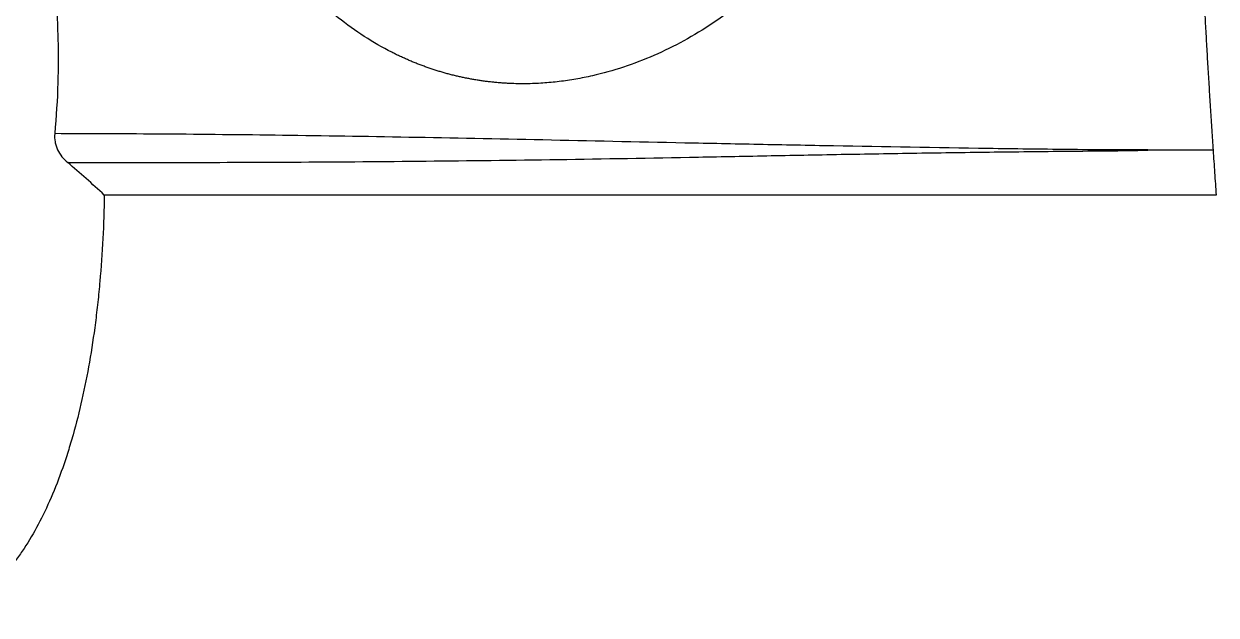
# Model space of a CAD drawing. Header units: inches. Extents: x -1 to 81, y -22 to 129.
# Drawn here: x 10.25 to 16.9, y 13.2 to 16.5 of the extents above; entities that cross this region are included whole.
import ezdxf

# ---------------------------------------------------------------- set-up
doc = ezdxf.new("R2010")
doc.units = ezdxf.units.IN
doc.header["$MEASUREMENT"] = 0
doc.layers.add('1', color=4, linetype='Continuous')

# ---------------------------------------------------------------- blocks, each defined once
blk = doc.blocks.new('2026 PACE')
at = {"layer": '1', "color": 3, "linetype": 'Continuous', "lineweight": 25}
blk.add_line((17.0162, 15.791), (17.0161, 15.7932), dxfattribs=at)
for points, knots in [([(17.3382, 23.291), (17.3361, 23.2532), (17.3319, 23.1776), (17.326, 23.0643), (17.3202, 22.9509), (17.3147, 22.8374), (17.3093, 22.724), (17.3042, 22.6105), (17.2992, 22.4969), (17.2945, 22.3834), (17.29, 22.2698), (17.2857, 22.1562), (17.2816, 22.0426), (17.2778, 21.9289), (17.2741, 21.8152), (17.2706, 21.7015), (17.2674, 21.5878), (17.2644, 21.4741), (17.2615, 21.3603), (17.2589, 21.2466), (17.2565, 21.1328), (17.2543, 21.019), (17.2523, 20.9052), (17.2505, 20.7914), (17.249, 20.6775), (17.2476, 20.5637), (17.2465, 20.4498), (17.2455, 20.336), (17.2448, 20.2221), (17.2443, 20.1083), (17.244, 19.9944), (17.2439, 19.8805), (17.244, 19.7667), (17.2443, 19.6528), (17.2449, 19.539), (17.2456, 19.4251), (17.2465, 19.3113), (17.2477, 19.1974), (17.2491, 19.0836), (17.2507, 18.9697), (17.2525, 18.8559), (17.2545, 18.7421), (17.2567, 18.6283), (17.2591, 18.5145), (17.2617, 18.4008), (17.2646, 18.287), (17.2676, 18.1733), (17.2709, 18.0596), (17.2743, 17.9459), (17.278, 17.8322), (17.2819, 17.7185), (17.286, 17.6049), (17.2903, 17.4913), (17.2948, 17.3777), (17.2996, 17.2642), (17.3045, 17.1506), (17.3097, 17.0371), (17.315, 16.9237), (17.3206, 16.8102), (17.3264, 16.6968), (17.3324, 16.5835), (17.3386, 16.4701), (17.345, 16.3568), (17.3516, 16.2436), (17.3585, 16.1304), (17.3655, 16.0172), (17.3728, 15.904), (17.3778, 15.8287), (17.3803, 15.791)], [0, 0, 0, 0, 0.015152, 0.030303, 0.045454, 0.060606, 0.075757, 0.090908, 0.10606, 0.121211, 0.136362, 0.151514, 0.166665, 0.181816, 0.196968, 0.212119, 0.227271, 0.242422, 0.257574, 0.272725, 0.287877, 0.303028, 0.31818, 0.333331, 0.348483, 0.363634, 0.378786, 0.393938, 0.409089, 0.424241, 0.439392, 0.454544, 0.469696, 0.484847, 0.499999, 0.515151, 0.530302, 0.545454, 0.560605, 0.575757, 0.590909, 0.60606, 0.621212, 0.636364, 0.651515, 0.666667, 0.681819, 0.69697, 0.712122, 0.727273, 0.742425, 0.757577, 0.772728, 0.78788, 0.803031, 0.818183, 0.833334, 0.848486, 0.863637, 0.878789, 0.89394, 0.909092, 0.924243, 0.939395, 0.954546, 0.969697, 0.984849, 1, 1, 1, 1]), ([(13.4564, 16.1637), (13.4485, 16.1641), (13.4327, 16.1649), (13.4091, 16.1665), (13.3855, 16.1685), (13.3619, 16.1708), (13.3384, 16.1734), (13.315, 16.1764), (13.2917, 16.1797), (13.2684, 16.1833), (13.2452, 16.1873), (13.2221, 16.1917), (13.1991, 16.1963), (13.1762, 16.2013), (13.1534, 16.2067), (13.1306, 16.2123), (13.108, 16.2184), (13.0854, 16.2247), (13.0629, 16.2314), (13.0405, 16.2384), (13.0181, 16.2457), (12.9958, 16.2534), (12.9736, 16.2615), (12.9515, 16.2698), (12.9294, 16.2785), (12.9074, 16.2875), (12.8855, 16.2969), (12.8637, 16.3067), (12.8419, 16.3167), (12.8202, 16.3271), (12.7536, 16.3603), (12.6446, 16.4231), (12.4985, 16.5281), (12.3601, 16.6494), (12.2148, 16.8018), (12.0666, 16.9915), (11.9209, 17.2226), (11.7924, 17.4764), (11.681, 17.75), (11.587, 18.0403), (11.5214, 18.3039), (11.4763, 18.5329), (11.446, 18.7243), (11.4222, 18.9188), (11.4048, 19.1147), (11.3966, 19.265), (11.3931, 19.3689), (11.3917, 19.4265), (11.3909, 19.4842), (11.3908, 19.5227), (11.3908, 19.5419)], [0, 0, 0, 0, 0.006626, 0.01325, 0.019872, 0.026491, 0.033106, 0.039716, 0.04632, 0.052918, 0.059508, 0.066091, 0.072666, 0.079234, 0.085797, 0.092355, 0.098912, 0.105467, 0.112022, 0.118579, 0.125139, 0.131704, 0.138273, 0.144847, 0.151427, 0.158012, 0.164602, 0.171198, 0.1778, 0.184407, 0.191021, 0.239049, 0.28684, 0.334372, 0.381989, 0.445943, 0.509674, 0.573053, 0.636872, 0.700758, 0.764206, 0.802299, 0.840598, 0.879054, 0.917321, 0.955378, 0.966525, 0.977675, 0.988832, 1, 1, 1, 1]), ([(15.9483, 19.5419), (15.9484, 19.5299), (15.9488, 19.5057), (15.949, 19.4694), (15.9489, 19.4332), (15.9486, 19.3969), (15.9479, 19.3607), (15.947, 19.3245), (15.9457, 19.2883), (15.9442, 19.2522), (15.9424, 19.2162), (15.9403, 19.1802), (15.938, 19.1442), (15.9353, 19.1084), (15.9324, 19.0726), (15.9292, 19.0369), (15.9257, 19.0013), (15.922, 18.9658), (15.918, 18.9304), (15.9137, 18.895), (15.9091, 18.8598), (15.9043, 18.8246), (15.8992, 18.7895), (15.8938, 18.7545), (15.8771, 18.6511), (15.844, 18.4806), (15.7848, 18.248), (15.7132, 18.0228), (15.6014, 17.7343), (15.4323, 17.397), (15.2143, 17.0786), (14.9996, 16.8353), (14.8015, 16.6523), (14.6093, 16.5089), (14.4283, 16.3996), (14.2614, 16.3176), (14.091, 16.2522), (13.9604, 16.2157), (13.8717, 16.1966), (13.8255, 16.1879), (13.7793, 16.1804), (13.7331, 16.1742), (13.6869, 16.1692), (13.6407, 16.1655), (13.5945, 16.1631), (13.5484, 16.1619), (13.5023, 16.162), (13.4717, 16.1631), (13.4564, 16.1637)], [0, 0, 0, 0, 0.006658, 0.013317, 0.019978, 0.026638, 0.033296, 0.039952, 0.046605, 0.053254, 0.0599, 0.06654, 0.073175, 0.079805, 0.086428, 0.093044, 0.099653, 0.106257, 0.112856, 0.119452, 0.126046, 0.13264, 0.139235, 0.145832, 0.152434, 0.197774, 0.243387, 0.288863, 0.334, 0.424711, 0.515532, 0.575757, 0.636405, 0.697075, 0.742242, 0.787451, 0.832935, 0.878562, 0.890704, 0.902832, 0.914953, 0.927075, 0.939205, 0.951348, 0.963503, 0.975666, 0.987833, 1, 1, 1, 1]), ([(8.5865, 15.9146), (8.5809, 16.009), (8.5772, 16.1039), (8.5733, 16.2945), (8.5732, 16.3903), (8.5759, 16.5346), (8.5773, 16.5828), (8.581, 16.6782), (8.5833, 16.7256), (8.5916, 16.8665), (8.5989, 16.9591), (8.6173, 17.1415), (8.6283, 17.2312), (8.6445, 17.3416), (8.6479, 17.3636), (8.6548, 17.4071), (8.6584, 17.4287), (8.6694, 17.4927), (8.6772, 17.5347), (8.7018, 17.6582), (8.7199, 17.7376), (8.7496, 17.8521), (8.7599, 17.8895), (8.7815, 17.9629), (8.7927, 17.9989), (8.8277, 18.1041), (8.8524, 18.17), (8.9047, 18.2937), (8.9323, 18.3515), (8.9759, 18.4321), (8.9908, 18.458), (9.0214, 18.5078), (9.0371, 18.5317), (9.0851, 18.6001), (9.1182, 18.6409), (9.1865, 18.7133), (9.2217, 18.7449), (9.2943, 18.7991), (9.3318, 18.8218), (9.3897, 18.8488), (9.4092, 18.8566), (9.4484, 18.8698), (9.4682, 18.8752), (9.5278, 18.8879), (9.5682, 18.8917), (9.6501, 18.89), (9.6916, 18.8845), (9.7548, 18.8691), (9.7761, 18.8627), (9.8186, 18.8477), (9.8398, 18.8391), (9.9033, 18.8098), (9.9456, 18.7857), (10.0297, 18.7287), (10.0717, 18.6957), (10.1342, 18.6394), (10.155, 18.6194), (10.1965, 18.5772), (10.2172, 18.5549), (10.2784, 18.485), (10.3182, 18.4345), (10.3956, 18.3256), (10.4332, 18.2673), (10.506, 18.1426), (10.5412, 18.0763), (10.5835, 17.988), (10.5919, 17.9701), (10.6084, 17.9339), (10.6165, 17.9157), (10.6404, 17.8604), (10.6559, 17.8228), (10.7006, 17.7079), (10.7283, 17.6285), (10.7792, 17.464), (10.8025, 17.3789), (10.8285, 17.2688), (10.8336, 17.2466), (10.8434, 17.2018), (10.8482, 17.1793), (10.8618, 17.1114), (10.8702, 17.0659), (10.8931, 16.9286), (10.9055, 16.8359), (10.9245, 16.6484), (10.931, 16.5535), (10.9362, 16.4095), (10.9372, 16.361), (10.9375, 16.2646), (10.9369, 16.2165), (10.9327, 16.073), (10.9268, 15.9779), (10.918, 15.8836)], [0, 0, 0, 0, 0.03125, 0.03125, 0.0625, 0.0625, 0.078125, 0.078125, 0.09375, 0.09375, 0.125, 0.125, 0.15625, 0.15625, 0.164062, 0.164062, 0.171875, 0.171875, 0.1875, 0.1875, 0.21875, 0.21875, 0.234375, 0.234375, 0.25, 0.25, 0.28125, 0.28125, 0.3125, 0.3125, 0.328125, 0.328125, 0.34375, 0.34375, 0.375, 0.375, 0.40625, 0.40625, 0.4375, 0.4375, 0.453125, 0.453125, 0.46875, 0.46875, 0.5, 0.5, 0.53125, 0.53125, 0.546875, 0.546875, 0.5625, 0.5625, 0.59375, 0.59375, 0.625, 0.625, 0.640625, 0.640625, 0.65625, 0.65625, 0.6875, 0.6875, 0.71875, 0.71875, 0.75, 0.75, 0.757812, 0.757812, 0.765625, 0.765625, 0.78125, 0.78125, 0.8125, 0.8125, 0.84375, 0.84375, 0.851562, 0.851562, 0.859375, 0.859375, 0.875, 0.875, 0.90625, 0.90625, 0.9375, 0.9375, 0.953125, 0.953125, 0.96875, 0.96875, 1, 1, 1, 1]), ([(10.918, 15.8836), (10.9165, 15.8683), (10.9171, 15.8531), (10.9212, 15.8304), (10.9231, 15.8228), (10.9279, 15.8082), (10.9307, 15.801), (10.9406, 15.7802), (10.9491, 15.767), (10.9682, 15.7431), (10.9789, 15.7323), (10.9905, 15.7223)], [0, 0, 0, 0, 0.25, 0.25, 0.375, 0.375, 0.5, 0.5, 0.75, 0.75, 1, 1, 1, 1]), ([(17.0161, 15.7932), (16.9409, 15.7925), (16.8659, 15.7927), (16.7165, 15.7935), (16.642, 15.7941), (16.4194, 15.7964), (16.2721, 15.7984), (15.8337, 15.8048), (15.5461, 15.8097), (15.1225, 15.8176), (14.9827, 15.8203), (14.7058, 15.8258), (14.5687, 15.8286), (14.1624, 15.837), (13.8985, 15.8428), (13.3851, 15.8536), (13.1356, 15.8587), (12.6514, 15.8674), (12.4168, 15.871), (11.9627, 15.877), (11.7431, 15.8792), (11.4251, 15.8816), (11.321, 15.8822), (11.1166, 15.883), (11.0163, 15.8833), (10.918, 15.8836)], [0, 0, 0, 0, 0.03125, 0.03125, 0.0625, 0.0625, 0.125, 0.125, 0.25, 0.25, 0.3125, 0.3125, 0.375, 0.375, 0.5, 0.5, 0.625, 0.625, 0.75, 0.75, 0.875, 0.875, 0.9375, 0.9375, 1, 1, 1, 1]), ([(10.9905, 15.7223), (11.0882, 15.7226), (11.188, 15.7227), (11.3913, 15.7228), (11.4947, 15.7228), (11.8102, 15.7232), (12.0275, 15.7238), (12.4757, 15.7262), (12.7067, 15.7279), (13.183, 15.7324), (13.4282, 15.7352), (13.9329, 15.7424), (14.1924, 15.7469), (14.526, 15.7533), (14.5932, 15.7546), (14.7283, 15.7572), (14.7962, 15.7585), (15.0011, 15.7625), (15.1392, 15.7652), (15.4184, 15.7702), (15.5595, 15.7726), (15.8442, 15.777), (15.9879, 15.7791), (16.2777, 15.7827), (16.4239, 15.7843), (16.6449, 15.7865), (16.7188, 15.7872), (16.8671, 15.7888), (16.9416, 15.7896), (17.0162, 15.791)], [0, 0, 0, 0, 0.0625, 0.0625, 0.125, 0.125, 0.25, 0.25, 0.375, 0.375, 0.5, 0.5, 0.625, 0.625, 0.65625, 0.65625, 0.6875, 0.6875, 0.75, 0.75, 0.8125, 0.8125, 0.875, 0.875, 0.9375, 0.9375, 0.96875, 0.96875, 1, 1, 1, 1]), ([(17.3803, 15.791), (17.3831, 15.7493), (17.3887, 15.6659), (17.3946, 15.5826), (17.3975, 15.541)], [0, 0, 0, 0, 0.499996, 1, 1, 1, 1]), ([(11.1946, 15.541), (11.1921, 15.3772), (11.184, 15.2166), (11.1666, 15.02), (11.1627, 14.981), (11.1543, 14.904), (11.1498, 14.866), (11.1352, 14.7533), (11.1241, 14.6801), (11.0867, 14.4659), (11.0564, 14.3304), (11.0114, 14.1706), (11.0021, 14.1392), (10.9828, 14.078), (10.9729, 14.0481), (10.9423, 13.9604), (10.9207, 13.9048), (10.8525, 13.7462), (10.8024, 13.6515), (10.7335, 13.5475), (10.7195, 13.5275), (10.691, 13.4893), (10.6766, 13.4711), (10.6326, 13.419), (10.6025, 13.3878), (10.5095, 13.3043), (10.4438, 13.2625), (10.34, 13.2211), (10.305, 13.2111), (10.2345, 13.1982), (10.1989, 13.1954), (10.1273, 13.1969), (10.0912, 13.2013), (10.0367, 13.2131), (10.0185, 13.2179), (9.982, 13.2293), (9.9636, 13.236), (9.872, 13.2736), (9.8, 13.3174), (9.6937, 13.4026), (9.6585, 13.4344), (9.6063, 13.4869), (9.5889, 13.5053), (9.5545, 13.5437), (9.5373, 13.5638), (9.4524, 13.6677), (9.3879, 13.7619), (9.2961, 13.9192), (9.2664, 13.9743), (9.223, 14.061), (9.2087, 14.0906), (9.1807, 14.1511), (9.1668, 14.1821), (9.0992, 14.3397), (9.0498, 14.4738), (8.9826, 14.6868), (8.9613, 14.7599), (8.9312, 14.8724), (8.9215, 14.9102), (8.9028, 14.9863), (8.8939, 15.0247), (8.8506, 15.2179), (8.8213, 15.3771), (8.7973, 15.541)], [0, 0, 0, 0, 0.0625, 0.0625, 0.078125, 0.078125, 0.09375, 0.09375, 0.125, 0.125, 0.1875, 0.1875, 0.203125, 0.203125, 0.21875, 0.21875, 0.25, 0.25, 0.3125, 0.3125, 0.328125, 0.328125, 0.34375, 0.34375, 0.375, 0.375, 0.4375, 0.4375, 0.46875, 0.46875, 0.5, 0.5, 0.53125, 0.53125, 0.546875, 0.546875, 0.5625, 0.5625, 0.625, 0.625, 0.65625, 0.65625, 0.671875, 0.671875, 0.6875, 0.6875, 0.75, 0.75, 0.78125, 0.78125, 0.796875, 0.796875, 0.8125, 0.8125, 0.875, 0.875, 0.90625, 0.90625, 0.921875, 0.921875, 0.9375, 0.9375, 1, 1, 1, 1]), ([(17.3975, 15.541), (17.3738, 15.541), (17.3263, 15.541), (17.2554, 15.541), (17.1846, 15.541), (17.1141, 15.541), (17.0438, 15.541), (16.9737, 15.541), (16.9038, 15.541), (16.8341, 15.541), (16.7646, 15.541), (16.6954, 15.541), (16.6264, 15.541), (16.5576, 15.541), (16.489, 15.541), (16.4206, 15.541), (16.3525, 15.541), (16.2846, 15.541), (16.2168, 15.541), (16.1494, 15.541), (16.0821, 15.541), (16.0151, 15.541), (15.9482, 15.541), (15.8816, 15.541), (15.8153, 15.541), (15.7491, 15.541), (15.6832, 15.541), (15.6175, 15.541), (15.552, 15.541), (15.4867, 15.541), (15.4217, 15.541), (15.3569, 15.541), (15.2923, 15.541), (15.2279, 15.541), (15.1638, 15.541), (15.0999, 15.541), (15.0362, 15.541), (14.9728, 15.541), (14.9095, 15.541), (14.8465, 15.5409), (14.7837, 15.5409), (14.7212, 15.5409), (14.6589, 15.5409), (14.5968, 15.5409), (14.5349, 15.5409), (14.4733, 15.5409), (14.4119, 15.5409), (14.3507, 15.5409), (14.2897, 15.5409), (14.229, 15.5409), (14.1685, 15.5409), (14.1082, 15.5409), (14.0482, 15.5409), (13.9884, 15.5409), (13.9288, 15.5409), (13.8695, 15.5409), (13.8103, 15.5409), (13.7515, 15.5409), (13.6928, 15.5409), (13.6344, 15.5409), (13.5762, 15.5409), (13.5182, 15.5409), (13.4605, 15.5409), (13.403, 15.5409), (13.3458, 15.5409), (13.2888, 15.5409), (13.232, 15.5409), (13.1754, 15.5409), (13.1191, 15.541), (13.063, 15.541), (13.0071, 15.541), (12.9515, 15.541), (12.8961, 15.541), (12.841, 15.541), (12.786, 15.541), (12.7314, 15.5411), (12.6769, 15.5411), (12.6227, 15.5411), (12.5687, 15.5411), (12.5149, 15.5411), (12.4614, 15.5411), (12.4081, 15.5411), (12.355, 15.541), (12.3022, 15.541), (12.2496, 15.541), (12.1972, 15.541), (12.1322, 15.541), (12.0546, 15.5409), (11.965, 15.5409), (11.876, 15.5408), (11.7878, 15.5408), (11.7003, 15.5408), (11.6136, 15.5409), (11.5277, 15.5409), (11.4427, 15.5409), (11.3588, 15.5409), (11.276, 15.541), (11.2217, 15.541), (11.1946, 15.541)], [0, 0, 0, 0, 0.009598, 0.019196, 0.028794, 0.038392, 0.04799, 0.057588, 0.067186, 0.076784, 0.086382, 0.09598, 0.105578, 0.115176, 0.124775, 0.134373, 0.143971, 0.15357, 0.163168, 0.172766, 0.182365, 0.191963, 0.201561, 0.211159, 0.220757, 0.230355, 0.239953, 0.249551, 0.259149, 0.268747, 0.278345, 0.287943, 0.297541, 0.30714, 0.316738, 0.326336, 0.335934, 0.345532, 0.35513, 0.364728, 0.374326, 0.383924, 0.393523, 0.403121, 0.412718, 0.422316, 0.431914, 0.441512, 0.45111, 0.460708, 0.470306, 0.479904, 0.489502, 0.4991, 0.508698, 0.518296, 0.527894, 0.537492, 0.54709, 0.556688, 0.566286, 0.575884, 0.585482, 0.59508, 0.604678, 0.614276, 0.623874, 0.633472, 0.64307, 0.652668, 0.662266, 0.671864, 0.681462, 0.69106, 0.700659, 0.710257, 0.719855, 0.729454, 0.739052, 0.748651, 0.758249, 0.767847, 0.777446, 0.787044, 0.796643, 0.806241, 0.815839, 0.832582, 0.849324, 0.866066, 0.882808, 0.89955, 0.916293, 0.933036, 0.949778, 0.966519, 0.98326, 1, 1, 1, 1])]:
    blk.add_open_spline(points, degree=3, knots=knots, dxfattribs=at)
for points in [[(17.3803, 15.791), (17.2574, 15.791), (17.136, 15.791), (17.0162, 15.791)], [(11.1947, 15.541), (11.1275, 15.6028), (11.0596, 15.6635), (10.9905, 15.7223)]]:
    blk.add_open_spline(points, degree=3, dxfattribs=at)

msp = doc.modelspace()

# ---------------------------------------------------------------- block references
msp.add_blockref('2026 PACE', (-0.5, 0))

doc.saveas('drawing.dxf')
